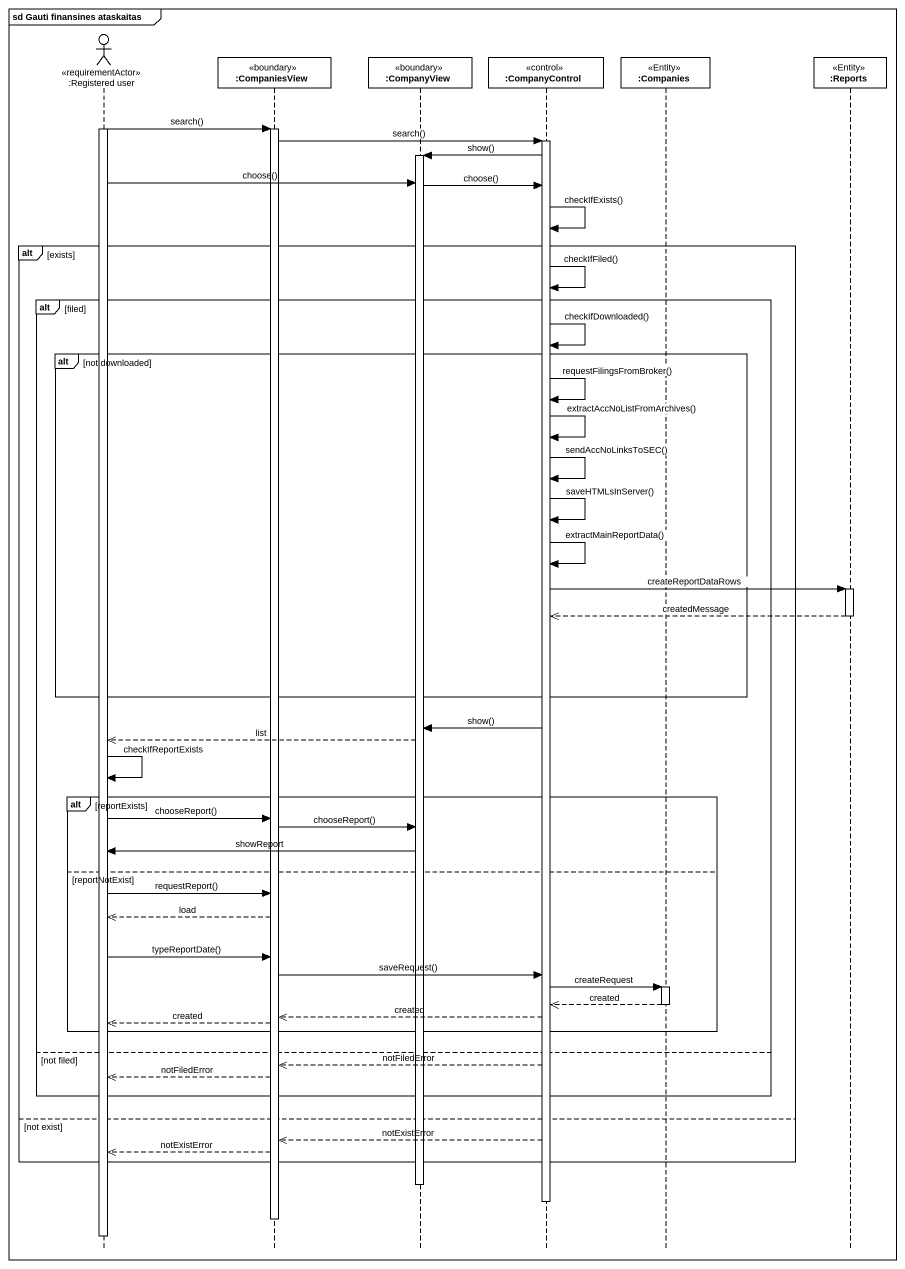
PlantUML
@startuml
mainframe sd Gauti finansines ataskaitas
hide footbox
actor ":Registered user" as Registered_user <<requirementActor>>
participant ":CompaniesView" as CompaniesView <<boundary>>
participant ":CompanyView" as CompanyView <<boundary>>
participant ":CompanyControl" as CompanyControl <<control>>
participant ":Companies" as Companies <<Entity>>
participant ":Reports" as Reports <<Entity>>

activate Registered_user
Registered_user -> CompaniesView : search()
activate CompaniesView
CompaniesView -> CompanyControl : search()
activate CompanyControl
CompanyControl -> CompanyView : show()
activate CompanyView
Registered_user -> CompanyView : choose()
CompanyView -> CompanyControl : choose()
CompanyControl -> CompanyControl : checkIfExists()
alt exists
  CompanyControl -> CompanyControl : checkIfFiled()
  alt filed
    CompanyControl -> CompanyControl : checkIfDownloaded()
    alt not downloaded
      CompanyControl -> CompanyControl : requestFilingsFromBroker()
      CompanyControl -> CompanyControl : extractAccNoListFromArchives()
      CompanyControl -> CompanyControl : sendAccNoLinksToSEC()
      CompanyControl -> CompanyControl : saveHTMLsInServer()
      CompanyControl -> CompanyControl : extractMainReportData()
      CompanyControl -> Reports : createReportDataRows
      activate Reports
      Reports -->> CompanyControl : createdMessage
      deactivate Reports
    end
    CompanyControl -> CompanyView : show()
    CompanyView -->> Registered_user : list
    Registered_user -> Registered_user : checkIfReportExists
    alt reportExists
      Registered_user -> CompaniesView : chooseReport()
      CompaniesView -> CompanyView : chooseReport()
      CompanyView -> Registered_user : showReport
    else reportNotExist
      Registered_user -> CompaniesView : requestReport()
      CompaniesView -->> Registered_user : load
      Registered_user -> CompaniesView : typeReportDate()
      CompaniesView -> CompanyControl : saveRequest()
      CompanyControl -> Companies : createRequest
      activate Companies
      Companies -->> CompanyControl : created
      deactivate Companies
      CompanyControl -->> CompaniesView : created
      CompaniesView -->> Registered_user : created
    end
  else not filed
    CompanyControl -->> CompaniesView : notFiledError
    CompaniesView -->> Registered_user : notFiledError
  end
else not exist
  CompanyControl -->> CompaniesView : notExistError
  CompaniesView -->> Registered_user : notExistError
end
deactivate CompanyView
deactivate CompanyControl
deactivate CompaniesView
deactivate Registered_user
@enduml
